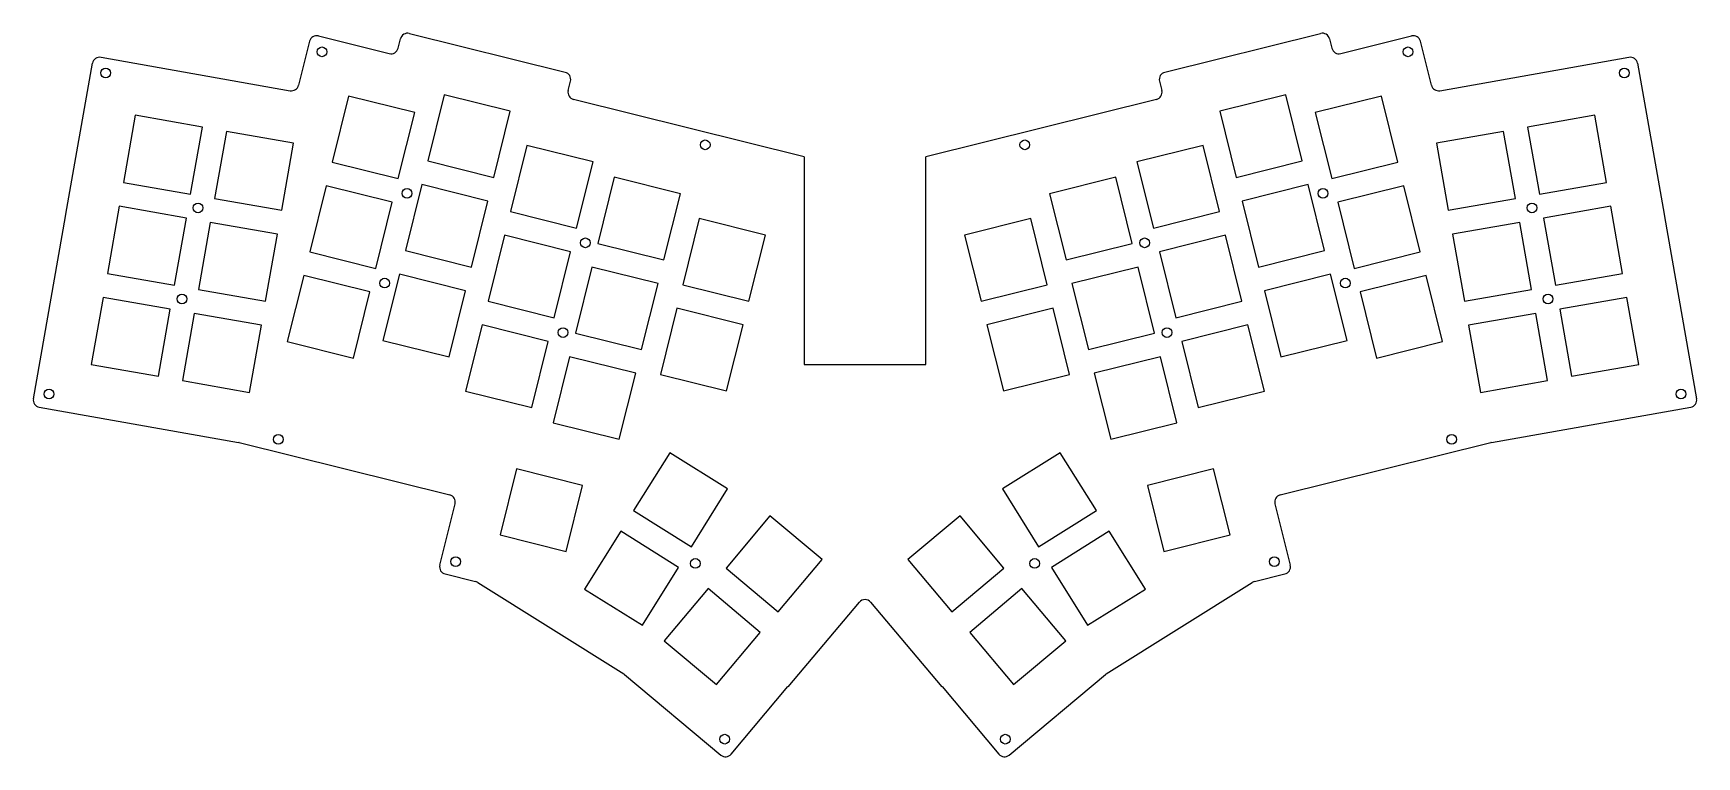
# Model space of a CAD drawing. Header units: millimetres. Extents: x -20 to 322, y -86 to 62.
import ezdxf

# ---------------------------------------------------------------- set-up
doc = ezdxf.new("R2010")
doc.units = ezdxf.units.MM

msp = doc.modelspace()

# ---------------------------------------------------------------- linework, layer by layer
for p, q in [((38.53, 61.85), (53.09, 58.22)), ((57.21, 62.34), (89.23, 54.36)), ((212.37, 54.36), (244.39, 62.34)), ((248.51, 58.22), (263.07, 61.85)), ((36.71, 60.75), (34.46, 51.7)), ((54.9, 59.31), (55.39, 61.25)), ((246.21, 61.25), (246.69, 59.31)), ((267.14, 51.7), (264.89, 60.75)), ((-13.33, 25.2), (-7.86, 56.22)), ((-6.12, 57.44), (32.74, 50.58)), ((268.86, 50.58), (307.72, 57.44)), ((309.46, 56.22), (314.93, 25.2)), ((89.83, 50.6), (90.32, 52.54)), ((211.28, 52.54), (211.76, 50.6)), ((44.72, 49.48), (41.34, 35.9)), ((58.31, 46.09), (44.72, 49.48)), ((64.37, 49.74), (60.98, 36.15)), ((77.95, 46.35), (64.37, 49.74)), ((138.3, 36.97), (90.93, 48.78)), ((210.67, 48.78), (163.3, 36.97)), ((237.23, 49.74), (223.65, 46.35)), ((240.62, 36.15), (237.23, 49.74)), ((256.87, 49.48), (243.29, 46.09)), ((260.26, 35.9), (256.87, 49.48)), ((0.92, 45.53), (-1.51, 31.74)), ((14.71, 43.1), (0.92, 45.53)), ((54.92, 32.51), (58.31, 46.09)), ((74.57, 32.76), (77.95, 46.35)), ((223.65, 46.35), (227.03, 32.76)), ((243.29, 46.09), (246.68, 32.51)), ((300.68, 45.53), (286.89, 43.1)), ((303.11, 31.74), (300.68, 45.53)), ((12.28, 29.31), (14.71, 43.1)), ((19.63, 42.23), (17.2, 28.45)), ((33.42, 39.8), (19.63, 42.23)), ((281.97, 42.23), (268.18, 39.8)), ((284.4, 28.45), (281.97, 42.23)), ((286.89, 43.1), (289.32, 29.31)), ((30.99, 26.01), (33.42, 39.8)), ((81.35, 39.32), (77.97, 25.73)), ((94.94, 35.93), (81.35, 39.32)), ((220.25, 39.32), (206.66, 35.93)), ((223.63, 25.73), (220.25, 39.32)), ((268.18, 39.8), (270.61, 26.01)), ((41.34, 35.9), (54.92, 32.51)), ((60.98, 36.15), (74.57, 32.76)), ((91.55, 22.35), (94.94, 35.93)), ((138.3, 36.97), (138.3, -5.71)), ((163.3, -5.71), (163.3, 36.97)), ((206.66, 35.93), (210.05, 22.35)), ((227.03, 32.76), (240.62, 36.15)), ((246.68, 32.51), (260.26, 35.9)), ((-1.51, 31.74), (12.28, 29.31)), ((40.13, 31.05), (36.74, 17.46)), ((53.71, 27.66), (40.13, 31.05)), ((59.77, 31.3), (56.39, 17.72)), ((73.36, 27.91), (59.77, 31.3)), ((99.31, 32.78), (95.92, 19.2)), ((112.89, 29.39), (99.31, 32.78)), ((202.29, 32.78), (188.71, 29.39)), ((205.68, 19.2), (202.29, 32.78)), ((241.83, 31.3), (228.24, 27.91)), ((245.21, 17.72), (241.83, 31.3)), ((261.47, 31.05), (247.89, 27.66)), ((264.86, 17.46), (261.47, 31.05)), ((289.32, 29.31), (303.11, 31.74)), ((17.2, 28.45), (30.99, 26.01)), ((50.32, 14.07), (53.71, 27.66)), ((69.97, 14.33), (73.36, 27.91)), ((109.5, 15.81), (112.89, 29.39)), ((188.71, 29.39), (192.1, 15.81)), ((228.24, 27.91), (231.63, 14.33)), ((247.89, 27.66), (251.27, 14.07)), ((270.61, 26.01), (284.4, 28.45)), ((-20.01, -12.72), (-13.41, 24.7)), ((-13.41, 24.7), (-13.33, 25.2)), ((-2.38, 26.82), (-4.81, 13.03)), ((11.41, 24.39), (-2.38, 26.82)), ((8.98, 10.6), (11.41, 24.39)), ((77.97, 25.73), (91.55, 22.35)), ((116.77, 24.3), (113.39, 10.72)), ((130.36, 20.92), (116.77, 24.3)), ((184.83, 24.3), (171.24, 20.92)), ((188.21, 10.72), (184.83, 24.3)), ((210.05, 22.35), (223.63, 25.73)), ((303.98, 26.82), (290.19, 24.39)), ((290.19, 24.39), (292.62, 10.6)), ((306.41, 13.03), (303.98, 26.82)), ((314.93, 25.2), (315.01, 24.7)), ((315.01, 24.7), (321.61, -12.72)), ((16.33, 23.52), (13.9, 9.73)), ((30.12, 21.09), (16.33, 23.52)), ((27.69, 7.3), (30.12, 21.09)), ((76.76, 20.88), (73.37, 7.3)), ((90.34, 17.49), (76.76, 20.88)), ((126.97, 7.33), (130.36, 20.92)), ((171.24, 20.92), (174.63, 7.33)), ((224.84, 20.88), (211.26, 17.49)), ((228.23, 7.3), (224.84, 20.88)), ((285.27, 23.52), (271.48, 21.09)), ((271.48, 21.09), (273.91, 7.3)), ((287.7, 9.73), (285.27, 23.52)), ((36.74, 17.46), (50.32, 14.07)), ((56.39, 17.72), (69.97, 14.33)), ((86.95, 3.91), (90.34, 17.49)), ((95.92, 19.2), (109.5, 15.81)), ((192.1, 15.81), (205.68, 19.2)), ((211.26, 17.49), (214.64, 3.91)), ((231.63, 14.33), (245.21, 17.72)), ((251.27, 14.07), (264.86, 17.46)), ((94.71, 14.34), (91.32, 0.76)), ((108.29, 10.96), (94.71, 14.34)), ((206.89, 14.34), (193.31, 10.96)), ((210.28, 0.76), (206.89, 14.34)), ((-4.81, 13.03), (8.98, 10.6)), ((35.53, 12.61), (32.14, -0.97)), ((49.12, 9.22), (35.53, 12.61)), ((55.18, 12.86), (51.79, -0.72)), ((68.76, 9.48), (55.18, 12.86)), ((104.91, -2.63), (108.29, 10.96)), ((113.39, 10.72), (126.97, 7.33)), ((174.63, 7.33), (188.21, 10.72)), ((193.31, 10.96), (196.69, -2.63)), ((246.42, 12.86), (232.84, 9.48)), ((249.81, -0.72), (246.42, 12.86)), ((266.07, 12.61), (252.48, 9.22)), ((269.45, -0.97), (266.07, 12.61)), ((292.62, 10.6), (306.41, 13.03)), ((-5.68, 8.11), (-8.11, -5.68)), ((8.11, 5.68), (-5.68, 8.11)), ((13.9, 9.73), (27.69, 7.3)), ((45.73, -4.36), (49.12, 9.22)), ((65.37, -4.11), (68.76, 9.48)), ((73.37, 7.3), (86.95, 3.91)), ((214.64, 3.91), (228.23, 7.3)), ((232.84, 9.48), (236.23, -4.11)), ((252.48, 9.22), (255.87, -4.36)), ((273.91, 7.3), (287.7, 9.73)), ((307.28, 8.11), (293.49, 5.68)), ((309.71, -5.68), (307.28, 8.11)), ((5.68, -8.11), (8.11, 5.68)), ((13.03, 4.81), (10.6, -8.98)), ((26.82, 2.38), (13.03, 4.81)), ((112.18, 5.87), (108.79, -7.72)), ((125.76, 2.48), (112.18, 5.87)), ((189.42, 5.87), (175.84, 2.48)), ((192.81, -7.72), (189.42, 5.87)), ((288.57, 4.81), (274.78, 2.38)), ((291, -8.98), (288.57, 4.81)), ((293.49, 5.68), (295.92, -8.11)), ((24.39, -11.41), (26.82, 2.38)), ((72.16, 2.45), (68.77, -11.14)), ((85.74, -0.94), (72.16, 2.45)), ((91.32, 0.76), (104.91, -2.63)), ((122.37, -11.1), (125.76, 2.48)), ((175.84, 2.48), (179.22, -11.1)), ((196.69, -2.63), (210.28, 0.76)), ((229.44, 2.45), (215.85, -0.94)), ((232.83, -11.14), (229.44, 2.45)), ((274.78, 2.38), (277.21, -11.41)), ((32.14, -0.97), (45.73, -4.36)), ((51.79, -0.72), (65.37, -4.11)), ((82.36, -14.52), (85.74, -0.94)), ((215.85, -0.94), (219.24, -14.52)), ((236.23, -4.11), (249.81, -0.72)), ((255.87, -4.36), (269.45, -0.97)), ((-8.11, -5.68), (5.68, -8.11)), ((90.11, -4.09), (86.73, -17.68)), ((103.7, -7.48), (90.11, -4.09)), ((138.3, -5.71), (163.3, -5.71)), ((211.49, -4.09), (197.9, -7.48)), ((214.87, -17.68), (211.49, -4.09)), ((295.92, -8.11), (309.71, -5.68)), ((10.6, -8.98), (24.39, -11.41)), ((100.31, -21.06), (103.7, -7.48)), ((108.79, -7.72), (122.37, -11.1)), ((179.22, -11.1), (192.81, -7.72)), ((197.9, -7.48), (201.29, -21.06)), ((277.21, -11.41), (291, -8.98)), ((68.77, -11.14), (82.36, -14.52)), ((219.24, -14.52), (232.83, -11.14)), ((-18.8, -14.46), (22.15, -21.68)), ((279.45, -21.68), (320.39, -14.46)), ((86.73, -17.68), (100.31, -21.06)), ((201.29, -21.06), (214.87, -17.68)), ((22.26, -21.7), (65.51, -32.48)), ((110.7, -23.84), (103.28, -35.71)), ((122.57, -31.26), (110.7, -23.84)), ((190.9, -23.84), (179.02, -31.26)), ((198.32, -35.71), (190.9, -23.84)), ((236.09, -32.48), (279.34, -21.7)), ((79.21, -27.14), (75.83, -40.72)), ((92.8, -30.53), (79.21, -27.14)), ((222.39, -27.14), (208.8, -30.53)), ((225.77, -40.72), (222.39, -27.14)), ((89.41, -44.11), (92.8, -30.53)), ((208.8, -30.53), (212.19, -44.11)), ((115.16, -43.13), (122.57, -31.26)), ((179.02, -31.26), (186.44, -43.13)), ((63.46, -46.92), (66.61, -34.3)), ((103.28, -35.71), (115.16, -43.13)), ((131.25, -36.79), (122.25, -47.52)), ((141.98, -45.79), (131.25, -36.79)), ((170.35, -36.79), (159.62, -45.79)), ((179.34, -47.52), (170.35, -36.79)), ((186.44, -43.13), (198.32, -35.71)), ((234.99, -34.3), (238.14, -46.92)), ((75.83, -40.72), (89.41, -44.11)), ((100.63, -39.95), (93.21, -51.82)), ((112.51, -47.37), (100.63, -39.95)), ((200.97, -39.95), (189.09, -47.37)), ((208.38, -51.82), (200.97, -39.95)), ((212.19, -44.11), (225.77, -40.72)), ((105.09, -59.24), (112.51, -47.37)), ((122.25, -47.52), (132.98, -56.51)), ((132.98, -56.51), (141.98, -45.79)), ((159.62, -45.79), (168.62, -56.51)), ((168.62, -56.51), (179.34, -47.52)), ((189.09, -47.37), (196.51, -59.24)), ((64.55, -48.73), (70.82, -50.3)), ((71.25, -50.48), (101.26, -69.23)), ((200.34, -69.23), (230.35, -50.48)), ((230.78, -50.3), (237.05, -48.73)), ((93.21, -51.82), (105.09, -59.24)), ((118.56, -51.75), (109.56, -62.47)), ((129.28, -60.75), (118.56, -51.75)), ((135.04, -71.95), (149.65, -54.54)), ((151.95, -54.54), (166.56, -71.95)), ((183.04, -51.75), (172.31, -60.75)), ((192.04, -62.47), (183.04, -51.75)), ((196.51, -59.24), (208.38, -51.82)), ((120.28, -71.47), (129.28, -60.75)), ((172.31, -60.75), (181.31, -71.47)), ((109.56, -62.47), (120.28, -71.47)), ((181.31, -71.47), (192.04, -62.47)), ((101.43, -69.36), (121.2, -85.94)), ((180.4, -85.94), (200.17, -69.36)), ((123.31, -85.76), (134.95, -71.88)), ((135.04, -71.95), (134.95, -71.88)), ((166.64, -71.88), (166.56, -71.95)), ((166.64, -71.88), (178.29, -85.76))]:
    msp.add_line(p, q)
for centre in [(39.26, 58.57), (262.34, 58.57), (-5.16, 54.22), (306.76, 54.22), (117.98, 39.46), (183.62, 39.46), (13.81, 26.5), (56.74, 29.48), (244.86, 29.48), (287.79, 26.5), (93.37, 19.32), (208.23, 19.32), (52.15, 11.04), (249.45, 11.04), (10.51, 7.79), (291.09, 7.79), (88.77, 0.88), (212.82, 0.88), (-16.8, -11.76), (318.4, -11.76), (30.3, -21.08), (271.3, -21.08), (66.73, -46.19), (115.95, -46.57), (185.65, -46.57), (234.86, -46.19), (121.98, -82.68), (179.62, -82.68)]:
    msp.add_circle(centre, 1)
for centre, start, end in [((38.17, 60.39), 76, 166), ((56.84, 60.89), 76, 166), ((244.76, 60.89), 14, 104), ((263.43, 60.39), 14, 104), ((53.45, 59.67), 256, 346), ((248.15, 59.67), 194, 284), ((-6.38, 55.96), 80, 170), ((307.98, 55.96), 10, 100), ((33, 52.06), 260, 346), ((88.86, 52.9), 346, 76), ((212.74, 52.9), 104, 194), ((268.6, 52.06), 194, 280), ((91.29, 50.24), 166, 256), ((210.31, 50.24), 284, 14), ((-18.54, -12.98), 170, 260), ((320.13, -12.98), 280, 10), ((21.89, -23.15), 76, 80), ((279.71, -23.15), 100, 104), ((65.15, -33.94), 346, 76), ((236.45, -33.94), 104, 194), ((64.92, -47.28), 166, 256), ((236.68, -47.28), 284, 14), ((70.45, -51.75), 58, 76), ((231.15, -51.75), 104, 122), ((150.8, -55.5), 40, 140), ((100.47, -70.51), 50, 58), ((201.13, -70.51), 122, 130), ((122.16, -84.79), 230, 320), ((179.44, -84.79), 220, 310)]:
    msp.add_arc(centre, 1.5, start, end)

doc.saveas('drawing.dxf')
